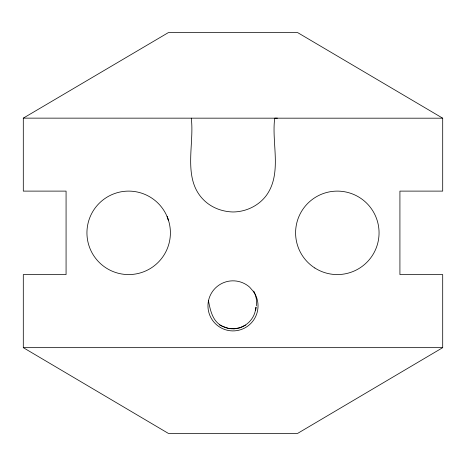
<?xml version="1.0" encoding="UTF-8"?>
<svg xmlns="http://www.w3.org/2000/svg" width="466" height="466" viewBox="0 0 466 466"><rect width="100%" height="100%" fill="white"/><g stroke="black" fill="none" stroke-linecap="round" stroke-linejoin="round"><path stroke-width="0.7" d="M191.27 118.166C194.602 144.46 182.264 178.362 203.485 199.751C211.238 207.62 222.043 211.692 233 211.978C245.827 211.861 258.38 205.972 266.168 195.703C282.466 173.486 271.358 143.307 274.73 118.166L277.41 118.172M219.579 324.942A25.036 25.036 0 0 0 222.684 326.381L228.346 328.349L234.322 328.786L240.206 327.662C248.786 324.668 255.56 316.426 255.718 307.193M23.3 118.143L168.325 32.626L297.687 32.626L442.7 118.195L442.7 191.112L399.921 191.112L399.921 274.573L442.7 274.573L442.7 347.659L297.687 433.363L168.325 433.374L23.3 347.659L23.3 274.573L66.073 274.573L66.073 191.112L23.3 191.112L23.3 118.143L442.7 118.195M240.153 327.668L245.599 325.058M23.3 347.659L442.7 347.659M253.923 292.124L249.654 287.178A25.036 25.036 0 0 0 209.018 298.677A25.036 25.036 0 0 0 236.612 330.65A25.036 25.036 0 0 0 253.923 292.124L253.568 291.139M167.539 217.651L167.131 216.655L168.407 220.098L167.539 217.651A41.73 41.73 0 0 0 96.398 206.386A41.73 41.73 0 0 0 121.399 273.938A41.73 41.73 0 0 0 168.063 219.078M208.483 300.797C210.335 310.572 212.63 321.744 222.684 326.381A22.95 22.95 0 0 0 240.206 327.662M253.714 291.238A25.036 25.036 0 0 1 256.475 305.836M256.283 307.199A25.036 25.036 0 0 1 255.473 310.525M314.83 267.991A41.73 41.73 0 0 0 379.015 234.753A41.73 41.73 0 0 0 318.132 195.79A41.73 41.73 0 0 0 314.83 267.991"/></g></svg>
